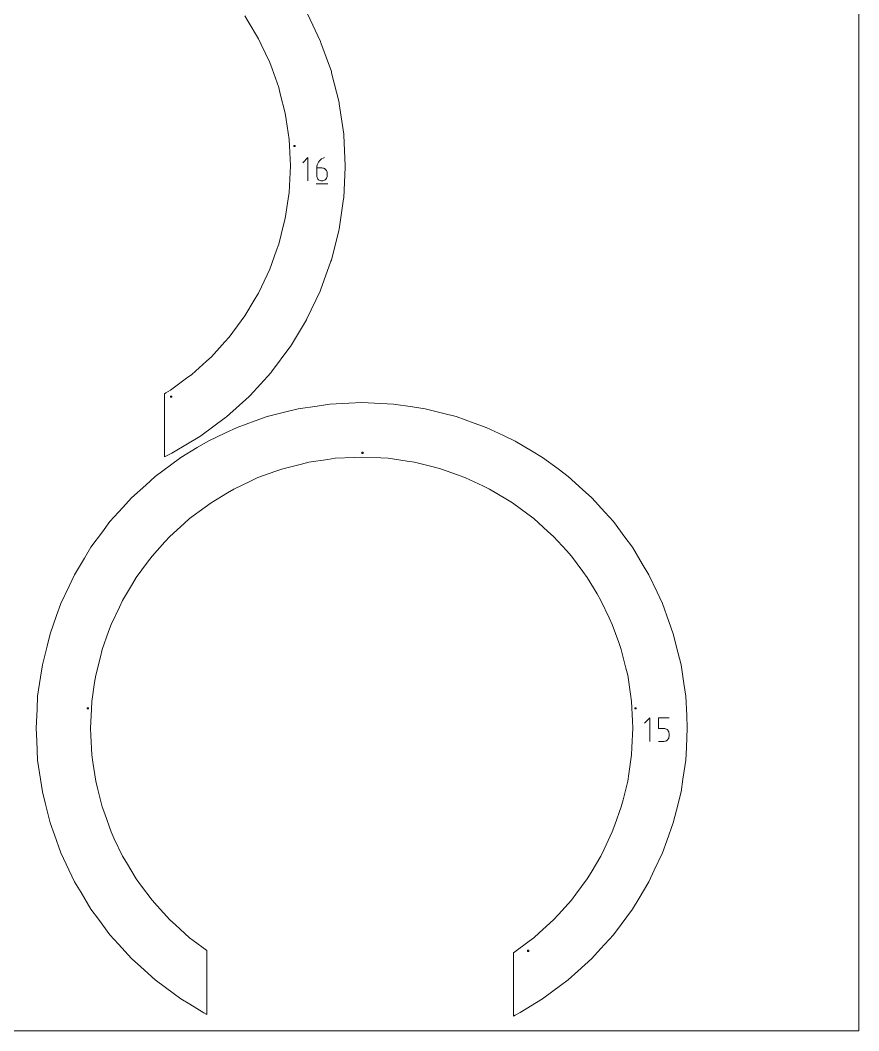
# Model space of a CAD drawing. Header units: centimetres. Extents: x -214 to 137, y -175 to 4.
# Drawn here: x -152.74 to -114.22, y -175.16 to -128.74 of the extents above; entities that cross this region are included whole.
import ezdxf

# ---------------------------------------------------------------- set-up
doc = ezdxf.new("R2010")
doc.units = ezdxf.units.CM
doc.header["$MEASUREMENT"] = 0
doc.layers.add('layer 1', color=7, linetype='Continuous')

msp = doc.modelspace()

# ---------------------------------------------------------------- linework, layer by layer
at = {"layer": 'layer 1', "color": 5, "lineweight": 9}
for points in [[(-114.22072, -175.16373), (-114.22072, -175.16373), (-114.22072, -75.16373), (-114.22072, -75.16373)], [(-142.4184, -128.54629), (-142.4184, -128.54629), (-142.26591, -128.80071), (-142.26591, -128.80071)], [(-138.94079, -129.7233), (-138.94079, -129.7233), (-139.54385, -128.44822), (-139.54385, -128.44822)], [(-142.26591, -128.80071), (-142.26591, -128.80071), (-141.79304, -129.58966), (-141.79304, -129.58966)], [(-141.79304, -129.58966), (-141.79304, -129.58966), (-141.66622, -129.85781), (-141.66622, -129.85781)], [(-141.66622, -129.85781), (-141.66622, -129.85781), (-141.27295, -130.6893), (-141.27295, -130.6893)], [(-138.92271, -129.77382), (-138.92271, -129.77382), (-138.94079, -129.7233), (-138.94079, -129.7233)], [(-138.44754, -131.10187), (-138.44754, -131.10187), (-138.92271, -129.77382), (-138.92271, -129.77382)], [(-141.27295, -130.6893), (-141.27295, -130.6893), (-141.17302, -130.96858), (-141.17302, -130.96858)], [(-141.17302, -130.96858), (-141.17302, -130.96858), (-140.86316, -131.83463), (-140.86316, -131.83463)], [(-138.43451, -131.15391), (-138.43451, -131.15391), (-138.44754, -131.10187), (-138.44754, -131.10187)], [(-138.09178, -132.52214), (-138.09178, -132.52214), (-138.43451, -131.15391), (-138.43451, -131.15391)], [(-140.86316, -131.83463), (-140.86316, -131.83463), (-140.79108, -132.12236), (-140.79108, -132.12236)], [(-140.79108, -132.12236), (-140.79108, -132.12236), (-140.5676, -133.01459), (-140.5676, -133.01459)], [(-138.08391, -132.57522), (-138.08391, -132.57522), (-138.09178, -132.52214), (-138.09178, -132.52214)], [(-137.87696, -133.97044), (-137.87696, -133.97044), (-138.08391, -132.57522), (-138.08391, -132.57522)], [(-140.5676, -133.01459), (-140.5676, -133.01459), (-140.52407, -133.30801), (-140.52407, -133.30801)], [(-140.52407, -133.30801), (-140.52407, -133.30801), (-140.38911, -134.21786), (-140.38911, -134.21786)], [(-137.87433, -134.02403), (-137.87433, -134.02403), (-137.87696, -133.97044), (-137.87696, -133.97044)], [(-137.80512, -135.43284), (-137.80512, -135.43284), (-137.87433, -134.02403), (-137.87433, -134.02403)], [(-140.38911, -134.21786), (-140.38911, -134.21786), (-140.37456, -134.51413), (-140.37456, -134.51413)], [(-140.37456, -134.51413), (-140.37456, -134.51413), (-140.32943, -135.43283), (-140.32943, -135.43283)], [(-140.11667, -134.49238), (-140.11667, -134.49238), (-140.17382, -134.49238), (-140.17382, -134.49238)], [(-140.17382, -134.49238), (-140.17382, -134.49238), (-140.17382, -134.54953), (-140.17382, -134.54953)], [(-140.17382, -134.54953), (-140.17382, -134.54953), (-140.11667, -134.54953), (-140.11667, -134.54953)], [(-140.11667, -134.54953), (-140.11667, -134.54953), (-140.11667, -134.49238), (-140.11667, -134.49238)], [(-140.32943, -135.43283), (-140.32943, -135.43283), (-140.34398, -135.72909), (-140.34398, -135.72909)], [(-137.87697, -136.89522), (-137.87697, -136.89522), (-137.80775, -135.48643), (-137.80775, -135.48643)], [(-137.80775, -135.48643), (-137.80775, -135.48643), (-137.80512, -135.43284), (-137.80512, -135.43284)], [(-140.34398, -135.72909), (-140.34398, -135.72909), (-140.38912, -136.64779), (-140.38912, -136.64779)], [(-140.43265, -136.9412), (-140.43265, -136.9412), (-140.56762, -137.85105), (-140.56762, -137.85105)], [(-140.38912, -136.64779), (-140.38912, -136.64779), (-140.43265, -136.9412), (-140.43265, -136.9412)], [(-137.88484, -136.94829), (-137.88484, -136.94829), (-137.87697, -136.89522), (-137.87697, -136.89522)], [(-138.09181, -138.34352), (-138.09181, -138.34352), (-137.88484, -136.94829), (-137.88484, -136.94829)], [(-140.56762, -137.85105), (-140.56762, -137.85105), (-140.63969, -138.13878), (-140.63969, -138.13878)], [(-140.63969, -138.13878), (-140.63969, -138.13878), (-140.86319, -139.03101), (-140.86319, -139.03101)], [(-138.44757, -139.7638), (-138.44757, -139.7638), (-138.10484, -138.39557), (-138.10484, -138.39557)], [(-138.10484, -138.39557), (-138.10484, -138.39557), (-138.09181, -138.34352), (-138.09181, -138.34352)], [(-140.86319, -139.03101), (-140.86319, -139.03101), (-140.96312, -139.3103), (-140.96312, -139.3103)], [(-140.96312, -139.3103), (-140.96312, -139.3103), (-141.27299, -140.17633), (-141.27299, -140.17633)], [(-141.27299, -140.17633), (-141.27299, -140.17633), (-141.39981, -140.44448), (-141.39981, -140.44448)], [(-138.94083, -141.14235), (-138.94083, -141.14235), (-138.46565, -139.81431), (-138.46565, -139.81431)], [(-138.46565, -139.81431), (-138.46565, -139.81431), (-138.44757, -139.7638), (-138.44757, -139.7638)], [(-141.39981, -140.44448), (-141.39981, -140.44448), (-141.79308, -141.27598), (-141.79308, -141.27598)], [(-141.94558, -141.5304), (-141.94558, -141.5304), (-142.41845, -142.31933), (-142.41845, -142.31933)], [(-141.79308, -141.27598), (-141.79308, -141.27598), (-141.94558, -141.5304), (-141.94558, -141.5304)], [(-139.56684, -142.46593), (-139.56684, -142.46593), (-138.96377, -141.19086), (-138.96377, -141.19086)], [(-138.96377, -141.19086), (-138.96377, -141.19086), (-138.94083, -141.14235), (-138.94083, -141.14235)], [(-142.41845, -142.31933), (-142.41845, -142.31933), (-142.59515, -142.55758), (-142.59515, -142.55758)], [(-140.31957, -143.72178), (-140.31957, -143.72178), (-139.59443, -142.51195), (-139.59443, -142.51195)], [(-139.59443, -142.51195), (-139.59443, -142.51195), (-139.56684, -142.46593), (-139.56684, -142.46593)], [(-142.59515, -142.55758), (-142.59515, -142.55758), (-143.14309, -143.29637), (-143.14309, -143.29637)], [(-143.14309, -143.29637), (-143.14309, -143.29637), (-143.34229, -143.51616), (-143.34229, -143.51616)], [(-143.34229, -143.51616), (-143.34229, -143.51616), (-143.95999, -144.19769), (-143.95999, -144.19769)], [(-141.19177, -144.89779), (-141.19177, -144.89779), (-140.35153, -143.76487), (-140.35153, -143.76487)], [(-140.35153, -143.76487), (-140.35153, -143.76487), (-140.31957, -143.72178), (-140.31957, -143.72178)], [(-143.95999, -144.19769), (-143.95999, -144.19769), (-144.17977, -144.39689), (-144.17977, -144.39689)], [(-144.17977, -144.39689), (-144.17977, -144.39689), (-144.8613, -145.01459), (-144.8613, -145.01459)], [(-145.09956, -145.19129), (-145.09956, -145.19129), (-145.83835, -145.73922), (-145.83835, -145.73922)], [(-144.8613, -145.01459), (-144.8613, -145.01459), (-145.09956, -145.19129), (-145.09956, -145.19129)], [(-142.17503, -145.98265), (-142.17503, -145.98265), (-141.2278, -144.93755), (-141.2278, -144.93755)], [(-141.2278, -144.93755), (-141.2278, -144.93755), (-141.19177, -144.89779), (-141.19177, -144.89779)], [(-145.83835, -145.73922), (-145.83835, -145.73922), (-146.04462, -145.86285), (-146.04462, -145.86285)], [(-146.04462, -145.86285), (-146.04462, -145.86285), (-146.11585, -145.90554), (-146.11585, -145.90554)], [(-146.11585, -145.90554), (-146.11585, -145.90554), (-146.11585, -146.48982), (-146.11585, -146.48982)], [(-145.77771, -146.00643), (-145.77771, -146.00643), (-145.83486, -146.00643), (-145.83486, -146.00643)], [(-145.83486, -146.00643), (-145.83486, -146.00643), (-145.83486, -146.06358), (-145.83486, -146.06358)], [(-145.83486, -146.06358), (-145.83486, -146.06358), (-145.77771, -146.06358), (-145.77771, -146.06358)], [(-145.77771, -146.06358), (-145.77771, -146.06358), (-145.77771, -146.00643), (-145.77771, -146.00643)], [(-143.2599, -146.96591), (-143.2599, -146.96591), (-142.21479, -146.01868), (-142.21479, -146.01868)], [(-142.21479, -146.01868), (-142.21479, -146.01868), (-142.17503, -145.98265), (-142.17503, -145.98265)], [(-146.11585, -146.48982), (-146.11585, -146.48982), (-146.11585, -147.26842), (-146.11585, -147.26842)], [(-139.97105, -146.59402), (-139.97105, -146.59402), (-140.54006, -146.73655), (-140.54006, -146.73655)], [(-139.09941, -146.46472), (-139.09941, -146.46472), (-139.97105, -146.59402), (-139.97105, -146.59402)], [(-138.51917, -146.37865), (-138.51917, -146.37865), (-139.09941, -146.46472), (-139.09941, -146.46472)], [(-137.63905, -146.33542), (-137.63905, -146.33542), (-138.51917, -146.37865), (-138.51917, -146.37865)], [(-137.05316, -146.30663), (-137.05316, -146.30663), (-137.63905, -146.33542), (-137.63905, -146.33542)], [(-136.17299, -146.34988), (-136.17299, -146.34988), (-137.05316, -146.30663), (-137.05316, -146.30663)], [(-135.58706, -146.37866), (-135.58706, -146.37866), (-136.17299, -146.34988), (-136.17299, -146.34988)], [(-134.71543, -146.50796), (-134.71543, -146.50796), (-135.58706, -146.37866), (-135.58706, -146.37866)], [(-134.13519, -146.59404), (-134.13519, -146.59404), (-134.71543, -146.50796), (-134.71543, -146.50796)], [(-133.28043, -146.80815), (-133.28043, -146.80815), (-134.13519, -146.59404), (-134.13519, -146.59404)], [(-144.43591, -147.8381), (-144.43591, -147.8381), (-143.30299, -146.99787), (-143.30299, -146.99787)], [(-143.30299, -146.99787), (-143.30299, -146.99787), (-143.2599, -146.96591), (-143.2599, -146.96591)], [(-141.94713, -147.14828), (-141.94713, -147.14828), (-142.77679, -147.44513), (-142.77679, -147.44513)], [(-141.39483, -146.95066), (-141.39483, -146.95066), (-141.94713, -147.14828), (-141.94713, -147.14828)], [(-140.54006, -146.73655), (-140.54006, -146.73655), (-141.39483, -146.95066), (-141.39483, -146.95066)], [(-132.71142, -146.95068), (-132.71142, -146.95068), (-133.28043, -146.80815), (-133.28043, -146.80815)], [(-131.88176, -147.24755), (-131.88176, -147.24755), (-132.71142, -146.95068), (-132.71142, -146.95068)], [(-146.11585, -147.26842), (-146.11585, -147.26842), (-146.11585, -148.59013), (-146.11585, -148.59013)], [(-142.77679, -147.44513), (-142.77679, -147.44513), (-143.30706, -147.69593), (-143.30706, -147.69593)], [(-131.32946, -147.44517), (-131.32946, -147.44517), (-131.88176, -147.24755), (-131.88176, -147.24755)], [(-130.53288, -147.82192), (-130.53288, -147.82192), (-131.32946, -147.44517), (-131.32946, -147.44517)], [(-145.69177, -148.59083), (-145.69177, -148.59083), (-144.48194, -147.86568), (-144.48194, -147.86568)], [(-144.10363, -148.07268), (-144.10363, -148.07268), (-144.60677, -148.37425), (-144.60677, -148.37425)], [(-144.48194, -147.86568), (-144.48194, -147.86568), (-144.43591, -147.8381), (-144.43591, -147.8381)], [(-143.30706, -147.69593), (-143.30706, -147.69593), (-144.10363, -148.07268), (-144.10363, -148.07268)], [(-130.00262, -148.07272), (-130.00262, -148.07272), (-130.53288, -147.82192), (-130.53288, -147.82192)], [(-129.24681, -148.52574), (-129.24681, -148.52574), (-130.00262, -148.07272), (-130.00262, -148.07272)], [(-144.60677, -148.37425), (-144.60677, -148.37425), (-145.36259, -148.82727), (-145.36259, -148.82727)], [(-128.74368, -148.82731), (-128.74368, -148.82731), (-129.24681, -148.52574), (-129.24681, -148.52574)], [(-146.11585, -148.59013), (-146.11585, -148.59013), (-146.11585, -148.79141), (-146.11585, -148.79141)], [(-146.11585, -148.79141), (-146.11585, -148.79141), (-145.7703, -148.62797), (-145.7703, -148.62797)], [(-145.36259, -148.82727), (-145.36259, -148.82727), (-145.83374, -149.17671), (-145.83374, -149.17671)], [(-145.7703, -148.62797), (-145.7703, -148.62797), (-145.69177, -148.59083), (-145.69177, -148.59083)], [(-139.48332, -149.04598), (-139.48332, -149.04598), (-138.61168, -148.91669), (-138.61168, -148.91669)], [(-138.61168, -148.91669), (-138.61168, -148.91669), (-138.27413, -148.86661), (-138.27413, -148.86661)], [(-138.27413, -148.86661), (-138.27413, -148.86661), (-137.394, -148.82338), (-137.394, -148.82338)], [(-137.394, -148.82338), (-137.394, -148.82338), (-137.05316, -148.80663), (-137.05316, -148.80663)], [(-137.05316, -148.80663), (-137.05316, -148.80663), (-136.17298, -148.84988), (-136.17298, -148.84988)], [(-136.98587, -148.58066), (-136.98587, -148.58066), (-137.04302, -148.58066), (-137.04302, -148.58066)], [(-137.04302, -148.58066), (-137.04302, -148.58066), (-137.04302, -148.63781), (-137.04302, -148.63781)], [(-137.04302, -148.63781), (-137.04302, -148.63781), (-136.98587, -148.63781), (-136.98587, -148.63781)], [(-136.98587, -148.63781), (-136.98587, -148.63781), (-136.98587, -148.58066), (-136.98587, -148.58066)], [(-136.17298, -148.84988), (-136.17298, -148.84988), (-135.83212, -148.86662), (-135.83212, -148.86662)], [(-135.83212, -148.86662), (-135.83212, -148.86662), (-134.96049, -148.99593), (-134.96049, -148.99593)], [(-134.96049, -148.99593), (-134.96049, -148.99593), (-134.62294, -149.046), (-134.62294, -149.046)], [(-128.03592, -149.35223), (-128.03592, -149.35223), (-128.74368, -148.82731), (-128.74368, -148.82731)], [(-145.83374, -149.17671), (-145.83374, -149.17671), (-146.5415, -149.70162), (-146.5415, -149.70162)], [(-141.82008, -149.75484), (-141.82008, -149.75484), (-140.99042, -149.45798), (-140.99042, -149.45798)], [(-140.99042, -149.45798), (-140.99042, -149.45798), (-140.66911, -149.34301), (-140.66911, -149.34301)], [(-140.66911, -149.34301), (-140.66911, -149.34301), (-139.81434, -149.1289), (-139.81434, -149.1289)], [(-139.81434, -149.1289), (-139.81434, -149.1289), (-139.48332, -149.04598), (-139.48332, -149.04598)], [(-134.62294, -149.046), (-134.62294, -149.046), (-133.76816, -149.26011), (-133.76816, -149.26011)], [(-133.76816, -149.26011), (-133.76816, -149.26011), (-133.43714, -149.34303), (-133.43714, -149.34303)], [(-133.43714, -149.34303), (-133.43714, -149.34303), (-132.60748, -149.6399), (-132.60748, -149.6399)], [(-127.56477, -149.70167), (-127.56477, -149.70167), (-128.03592, -149.35223), (-128.03592, -149.35223)], [(-146.5415, -149.70162), (-146.5415, -149.70162), (-146.97614, -150.09555), (-146.97614, -150.09555)], [(-142.92515, -150.27749), (-142.92515, -150.27749), (-142.12857, -149.90074), (-142.12857, -149.90074)], [(-142.12857, -149.90074), (-142.12857, -149.90074), (-141.82008, -149.75484), (-141.82008, -149.75484)], [(-132.60748, -149.6399), (-132.60748, -149.6399), (-132.28618, -149.75487), (-132.28618, -149.75487)], [(-132.28618, -149.75487), (-132.28618, -149.75487), (-131.4896, -150.13162), (-131.4896, -150.13162)], [(-126.91186, -150.29343), (-126.91186, -150.29343), (-127.56477, -149.70167), (-127.56477, -149.70167)], [(-146.97614, -150.09555), (-146.97614, -150.09555), (-147.62905, -150.68731), (-147.62905, -150.68731)], [(-143.21784, -150.45292), (-143.21784, -150.45292), (-142.92515, -150.27749), (-142.92515, -150.27749)], [(-131.4896, -150.13162), (-131.4896, -150.13162), (-131.18112, -150.27752), (-131.18112, -150.27752)], [(-131.18112, -150.27752), (-131.18112, -150.27752), (-130.42531, -150.73055), (-130.42531, -150.73055)], [(-126.47723, -150.68736), (-126.47723, -150.68736), (-126.91186, -150.29343), (-126.91186, -150.29343)], [(-147.62905, -150.68731), (-147.62905, -150.68731), (-148.02298, -151.12195), (-148.02298, -151.12195)], [(-143.97366, -150.90594), (-143.97366, -150.90594), (-143.21784, -150.45292), (-143.21784, -150.45292)], [(-130.42531, -150.73055), (-130.42531, -150.73055), (-130.13261, -150.90598), (-130.13261, -150.90598)], [(-125.88547, -151.34027), (-125.88547, -151.34027), (-126.47723, -150.68736), (-126.47723, -150.68736)], [(-148.02298, -151.12195), (-148.02298, -151.12195), (-148.61474, -151.77486), (-148.61474, -151.77486)], [(-144.95552, -151.63414), (-144.95552, -151.63414), (-144.24775, -151.10922), (-144.24775, -151.10922)], [(-144.24775, -151.10922), (-144.24775, -151.10922), (-143.97366, -150.90594), (-143.97366, -150.90594)], [(-130.13261, -150.90598), (-130.13261, -150.90598), (-129.42485, -151.4309), (-129.42485, -151.4309)], [(-148.61474, -151.77486), (-148.61474, -151.77486), (-148.96418, -152.24601), (-148.96418, -152.24601)], [(-145.20837, -151.86331), (-145.20837, -151.86331), (-144.95552, -151.63414), (-144.95552, -151.63414)], [(-129.42485, -151.4309), (-129.42485, -151.4309), (-129.15076, -151.63418), (-129.15076, -151.63418)], [(-129.15076, -151.63418), (-129.15076, -151.63418), (-128.49785, -152.22595), (-128.49785, -152.22595)], [(-125.49155, -151.77491), (-125.49155, -151.77491), (-125.88547, -151.34027), (-125.88547, -151.34027)], [(-124.96663, -152.48268), (-124.96663, -152.48268), (-125.49155, -151.77491), (-125.49155, -151.77491)], [(-148.96418, -152.24601), (-148.96418, -152.24601), (-149.48909, -152.95377), (-149.48909, -152.95377)], [(-145.86128, -152.45508), (-145.86128, -152.45508), (-145.20837, -151.86331), (-145.20837, -151.86331)], [(-128.49785, -152.22595), (-128.49785, -152.22595), (-128.245, -152.45512), (-128.245, -152.45512)], [(-146.68221, -153.36083), (-146.68221, -153.36083), (-146.09045, -152.70792), (-146.09045, -152.70792)], [(-146.09045, -152.70792), (-146.09045, -152.70792), (-145.86128, -152.45508), (-145.86128, -152.45508)], [(-128.245, -152.45512), (-128.245, -152.45512), (-127.65325, -153.10803), (-127.65325, -153.10803)], [(-124.6172, -152.95383), (-124.6172, -152.95383), (-124.96663, -152.48268), (-124.96663, -152.48268)], [(-149.48909, -152.95377), (-149.48909, -152.95377), (-149.79065, -153.45691), (-149.79065, -153.45691)], [(-127.65325, -153.10803), (-127.65325, -153.10803), (-127.42408, -153.36088), (-127.42408, -153.36088)], [(-124.1642, -153.70964), (-124.1642, -153.70964), (-124.6172, -152.95383), (-124.6172, -152.95383)], [(-149.79065, -153.45691), (-149.79065, -153.45691), (-150.24367, -154.21272), (-150.24367, -154.21272)], [(-147.41042, -154.3427), (-147.41042, -154.3427), (-146.88549, -153.63493), (-146.88549, -153.63493)], [(-146.88549, -153.63493), (-146.88549, -153.63493), (-146.68221, -153.36083), (-146.68221, -153.36083)], [(-127.42408, -153.36088), (-127.42408, -153.36088), (-126.89916, -154.06865), (-126.89916, -154.06865)], [(-126.89916, -154.06865), (-126.89916, -154.06865), (-126.69588, -154.34274), (-126.69588, -154.34274)], [(-123.86263, -154.21278), (-123.86263, -154.21278), (-124.1642, -153.70964), (-124.1642, -153.70964)], [(-150.24367, -154.21272), (-150.24367, -154.21272), (-150.49447, -154.74299), (-150.49447, -154.74299)], [(-147.58585, -154.6354), (-147.58585, -154.6354), (-147.41042, -154.3427), (-147.41042, -154.3427)], [(-126.69588, -154.34274), (-126.69588, -154.34274), (-126.24287, -155.09856), (-126.24287, -155.09856)], [(-123.48588, -155.00935), (-123.48588, -155.00935), (-123.86263, -154.21278), (-123.86263, -154.21278)], [(-150.49447, -154.74299), (-150.49447, -154.74299), (-150.87122, -155.53957), (-150.87122, -155.53957)], [(-148.03886, -155.39121), (-148.03886, -155.39121), (-147.58585, -154.6354), (-147.58585, -154.6354)], [(-123.23508, -155.53962), (-123.23508, -155.53962), (-123.48588, -155.00935), (-123.48588, -155.00935)], [(-148.18477, -155.6997), (-148.18477, -155.6997), (-148.03886, -155.39121), (-148.03886, -155.39121)], [(-126.24287, -155.09856), (-126.24287, -155.09856), (-126.06744, -155.39126), (-126.06744, -155.39126)], [(-126.06744, -155.39126), (-126.06744, -155.39126), (-125.69069, -156.18783), (-125.69069, -156.18783)], [(-150.87122, -155.53957), (-150.87122, -155.53957), (-151.06884, -156.09187), (-151.06884, -156.09187)], [(-148.56152, -156.49628), (-148.56152, -156.49628), (-148.18477, -155.6997), (-148.18477, -155.6997)], [(-122.93823, -156.36929), (-122.93823, -156.36929), (-123.23508, -155.53962), (-123.23508, -155.53962)], [(-151.06884, -156.09187), (-151.06884, -156.09187), (-151.3657, -156.92154), (-151.3657, -156.92154)], [(-125.69069, -156.18783), (-125.69069, -156.18783), (-125.54478, -156.49632), (-125.54478, -156.49632)], [(-122.74062, -156.92159), (-122.74062, -156.92159), (-122.93823, -156.36929), (-122.93823, -156.36929)], [(-148.97335, -157.64725), (-148.97335, -157.64725), (-148.67649, -156.81758), (-148.67649, -156.81758)], [(-148.67649, -156.81758), (-148.67649, -156.81758), (-148.56152, -156.49628), (-148.56152, -156.49628)], [(-125.54478, -156.49632), (-125.54478, -156.49632), (-125.24793, -157.32599), (-125.24793, -157.32599)], [(-151.3657, -156.92154), (-151.3657, -156.92154), (-151.50823, -157.49055), (-151.50823, -157.49055)], [(-125.24793, -157.32599), (-125.24793, -157.32599), (-125.13297, -157.64729), (-125.13297, -157.64729)], [(-122.52651, -157.77636), (-122.52651, -157.77636), (-122.74062, -156.92159), (-122.74062, -156.92159)], [(-151.50823, -157.49055), (-151.50823, -157.49055), (-151.72233, -158.34532), (-151.72233, -158.34532)], [(-149.05626, -157.97827), (-149.05626, -157.97827), (-148.97335, -157.64725), (-148.97335, -157.64725)], [(-125.13297, -157.64729), (-125.13297, -157.64729), (-124.91887, -158.50206), (-124.91887, -158.50206)], [(-122.38398, -158.34537), (-122.38398, -158.34537), (-122.52651, -157.77636), (-122.52651, -157.77636)], [(-149.27037, -158.83304), (-149.27037, -158.83304), (-149.05626, -157.97827), (-149.05626, -157.97827)], [(-151.72233, -158.34532), (-151.72233, -158.34532), (-151.8084, -158.92556), (-151.8084, -158.92556)], [(-124.91887, -158.50206), (-124.91887, -158.50206), (-124.83595, -158.83308), (-124.83595, -158.83308)], [(-122.2547, -159.21701), (-122.2547, -159.21701), (-122.38398, -158.34537), (-122.38398, -158.34537)], [(-151.8084, -158.92556), (-151.8084, -158.92556), (-151.9377, -159.79719), (-151.9377, -159.79719)], [(-149.44974, -160.04223), (-149.44974, -160.04223), (-149.32044, -159.17059), (-149.32044, -159.17059)], [(-149.32044, -159.17059), (-149.32044, -159.17059), (-149.27037, -158.83304), (-149.27037, -158.83304)], [(-124.83595, -158.83308), (-124.83595, -158.83308), (-124.70666, -159.70472), (-124.70666, -159.70472)], [(-122.16863, -159.79724), (-122.16863, -159.79724), (-122.2547, -159.21701), (-122.2547, -159.21701)], [(-151.9377, -159.79719), (-151.9377, -159.79719), (-151.96648, -160.38308), (-151.96648, -160.38308)], [(-149.46648, -160.38307), (-149.46648, -160.38307), (-149.44974, -160.04223), (-149.44974, -160.04223)], [(-124.70666, -159.70472), (-124.70666, -159.70472), (-124.65659, -160.04228), (-124.65659, -160.04228)], [(-124.65659, -160.04228), (-124.65659, -160.04228), (-124.61335, -160.9224), (-124.61335, -160.9224)], [(-122.12539, -160.67736), (-122.12539, -160.67736), (-122.16863, -159.79724), (-122.16863, -159.79724)], [(-151.96648, -160.38308), (-151.96648, -160.38308), (-152.00972, -161.2632), (-152.00972, -161.2632)], [(-149.60421, -160.32279), (-149.60421, -160.32279), (-149.66136, -160.32279), (-149.66136, -160.32279)], [(-149.66136, -160.32279), (-149.66136, -160.32279), (-149.66136, -160.37994), (-149.66136, -160.37994)], [(-149.66136, -160.37994), (-149.66136, -160.37994), (-149.60421, -160.37994), (-149.60421, -160.37994)], [(-149.60421, -160.37994), (-149.60421, -160.37994), (-149.60421, -160.32279), (-149.60421, -160.32279)], [(-149.50972, -161.2632), (-149.50972, -161.2632), (-149.46648, -160.38307), (-149.46648, -160.38307)], [(-124.44497, -160.32279), (-124.44497, -160.32279), (-124.50212, -160.32279), (-124.50212, -160.32279)], [(-124.50212, -160.32279), (-124.50212, -160.32279), (-124.50212, -160.37994), (-124.50212, -160.37994)], [(-124.50212, -160.37994), (-124.50212, -160.37994), (-124.44497, -160.37994), (-124.44497, -160.37994)], [(-124.44497, -160.37994), (-124.44497, -160.37994), (-124.44497, -160.32279), (-124.44497, -160.32279)], [(-124.61335, -160.9224), (-124.61335, -160.9224), (-124.59661, -161.26324), (-124.59661, -161.26324)], [(-122.09661, -161.26325), (-122.09661, -161.26325), (-122.12539, -160.67736), (-122.12539, -160.67736)], [(-152.00972, -161.2632), (-152.00972, -161.2632), (-151.98093, -161.84908), (-151.98093, -161.84908)], [(-149.49297, -161.60403), (-149.49297, -161.60403), (-149.50972, -161.2632), (-149.50972, -161.2632)], [(-124.59661, -161.26324), (-124.59661, -161.26324), (-124.63985, -162.14335), (-124.63985, -162.14335)], [(-122.13985, -162.14336), (-122.13985, -162.14336), (-122.09661, -161.26325), (-122.09661, -161.26325)], [(-151.98093, -161.84908), (-151.98093, -161.84908), (-151.9377, -162.7292), (-151.9377, -162.7292)], [(-149.44974, -162.48415), (-149.44974, -162.48415), (-149.49297, -161.60403), (-149.49297, -161.60403)], [(-124.63985, -162.14335), (-124.63985, -162.14335), (-124.6566, -162.48419), (-124.6566, -162.48419)], [(-122.16864, -162.72924), (-122.16864, -162.72924), (-122.13985, -162.14336), (-122.13985, -162.14336)], [(-151.9377, -162.7292), (-151.9377, -162.7292), (-151.85163, -163.30944), (-151.85163, -163.30944)], [(-149.39966, -162.8217), (-149.39966, -162.8217), (-149.44974, -162.48415), (-149.44974, -162.48415)], [(-149.27037, -163.69335), (-149.27037, -163.69335), (-149.39966, -162.8217), (-149.39966, -162.8217)], [(-124.6566, -162.48419), (-124.6566, -162.48419), (-124.7859, -163.35583), (-124.7859, -163.35583)], [(-122.29793, -163.60087), (-122.29793, -163.60087), (-122.16864, -162.72924), (-122.16864, -162.72924)], [(-151.85163, -163.30944), (-151.85163, -163.30944), (-151.72233, -164.18107), (-151.72233, -164.18107)], [(-124.7859, -163.35583), (-124.7859, -163.35583), (-124.83597, -163.69338), (-124.83597, -163.69338)], [(-149.18745, -164.02437), (-149.18745, -164.02437), (-149.27037, -163.69335), (-149.27037, -163.69335)], [(-124.83597, -163.69338), (-124.83597, -163.69338), (-125.05008, -164.54815), (-125.05008, -164.54815)], [(-122.384, -164.18111), (-122.384, -164.18111), (-122.29793, -163.60087), (-122.29793, -163.60087)], [(-151.72233, -164.18107), (-151.72233, -164.18107), (-151.5798, -164.75008), (-151.5798, -164.75008)], [(-148.97334, -164.87915), (-148.97334, -164.87915), (-149.18745, -164.02437), (-149.18745, -164.02437)], [(-122.59812, -165.03588), (-122.59812, -165.03588), (-122.384, -164.18111), (-122.384, -164.18111)], [(-151.5798, -164.75008), (-151.5798, -164.75008), (-151.36569, -165.60485), (-151.36569, -165.60485)], [(-125.05008, -164.54815), (-125.05008, -164.54815), (-125.133, -164.87917), (-125.133, -164.87917)], [(-148.85838, -165.20044), (-148.85838, -165.20044), (-148.97334, -164.87915), (-148.97334, -164.87915)], [(-148.56151, -166.03011), (-148.56151, -166.03011), (-148.85838, -165.20044), (-148.85838, -165.20044)], [(-125.133, -164.87917), (-125.133, -164.87917), (-125.42986, -165.70884), (-125.42986, -165.70884)], [(-122.74065, -165.60489), (-122.74065, -165.60489), (-122.59812, -165.03588), (-122.59812, -165.03588)], [(-151.36569, -165.60485), (-151.36569, -165.60485), (-151.16807, -166.15715), (-151.16807, -166.15715)], [(-125.42986, -165.70884), (-125.42986, -165.70884), (-125.54482, -166.03013), (-125.54482, -166.03013)], [(-123.03751, -166.43455), (-123.03751, -166.43455), (-122.74065, -165.60489), (-122.74065, -165.60489)], [(-151.16807, -166.15715), (-151.16807, -166.15715), (-150.87122, -166.98682), (-150.87122, -166.98682)], [(-148.41561, -166.3386), (-148.41561, -166.3386), (-148.56151, -166.03011), (-148.56151, -166.03011)], [(-125.54482, -166.03013), (-125.54482, -166.03013), (-125.92158, -166.82671), (-125.92158, -166.82671)], [(-148.03886, -167.13518), (-148.03886, -167.13518), (-148.41561, -166.3386), (-148.41561, -166.3386)], [(-123.23512, -166.98685), (-123.23512, -166.98685), (-123.03751, -166.43455), (-123.03751, -166.43455)], [(-150.87122, -166.98682), (-150.87122, -166.98682), (-150.62041, -167.51709), (-150.62041, -167.51709)], [(-125.92158, -166.82671), (-125.92158, -166.82671), (-126.06748, -167.1352), (-126.06748, -167.1352)], [(-123.61188, -167.78342), (-123.61188, -167.78342), (-123.23512, -166.98685), (-123.23512, -166.98685)], [(-150.62041, -167.51709), (-150.62041, -167.51709), (-150.24366, -168.31366), (-150.24366, -168.31366)], [(-147.86342, -167.42788), (-147.86342, -167.42788), (-148.03886, -167.13518), (-148.03886, -167.13518)], [(-147.41041, -168.18369), (-147.41041, -168.18369), (-147.86342, -167.42788), (-147.86342, -167.42788)], [(-126.06748, -167.1352), (-126.06748, -167.1352), (-126.5205, -167.891), (-126.5205, -167.891)], [(-126.5205, -167.891), (-126.5205, -167.891), (-126.69593, -168.1837), (-126.69593, -168.1837)], [(-123.86268, -168.31369), (-123.86268, -168.31369), (-123.61188, -167.78342), (-123.61188, -167.78342)], [(-150.24366, -168.31366), (-150.24366, -168.31366), (-149.94209, -168.8168), (-149.94209, -168.8168)], [(-147.20712, -168.45778), (-147.20712, -168.45778), (-147.41041, -168.18369), (-147.41041, -168.18369)], [(-146.6822, -169.16555), (-146.6822, -169.16555), (-147.20712, -168.45778), (-147.20712, -168.45778)], [(-126.69593, -168.1837), (-126.69593, -168.1837), (-127.22086, -168.89147), (-127.22086, -168.89147)], [(-124.31569, -169.0695), (-124.31569, -169.0695), (-123.86268, -168.31369), (-123.86268, -168.31369)], [(-149.94209, -168.8168), (-149.94209, -168.8168), (-149.48908, -169.57262), (-149.48908, -169.57262)], [(-127.22086, -168.89147), (-127.22086, -168.89147), (-127.42414, -169.16556), (-127.42414, -169.16556)], [(-146.45303, -169.41839), (-146.45303, -169.41839), (-146.6822, -169.16555), (-146.6822, -169.16555)], [(-145.86127, -170.0713), (-145.86127, -170.0713), (-146.45303, -169.41839), (-146.45303, -169.41839)], [(-127.42414, -169.16556), (-127.42414, -169.16556), (-128.01591, -169.81847), (-128.01591, -169.81847)], [(-124.61726, -169.57264), (-124.61726, -169.57264), (-124.31569, -169.0695), (-124.31569, -169.0695)], [(-149.48908, -169.57262), (-149.48908, -169.57262), (-149.13965, -170.04377), (-149.13965, -170.04377)], [(-128.01591, -169.81847), (-128.01591, -169.81847), (-128.24507, -170.07132), (-128.24507, -170.07132)], [(-125.14218, -170.2804), (-125.14218, -170.2804), (-124.61726, -169.57264), (-124.61726, -169.57264)], [(-149.13965, -170.04377), (-149.13965, -170.04377), (-148.61473, -170.75153), (-148.61473, -170.75153)], [(-145.60843, -170.30047), (-145.60843, -170.30047), (-145.86127, -170.0713), (-145.86127, -170.0713)], [(-144.95551, -170.89224), (-144.95551, -170.89224), (-145.60843, -170.30047), (-145.60843, -170.30047)], [(-128.24507, -170.07132), (-128.24507, -170.07132), (-128.89798, -170.66308), (-128.89798, -170.66308)], [(-125.49162, -170.75155), (-125.49162, -170.75155), (-125.14218, -170.2804), (-125.14218, -170.2804)], [(-148.61473, -170.75153), (-148.61473, -170.75153), (-148.2208, -171.18617), (-148.2208, -171.18617)], [(-128.89798, -170.66308), (-128.89798, -170.66308), (-129.15083, -170.89225), (-129.15083, -170.89225)], [(-126.08337, -171.40446), (-126.08337, -171.40446), (-125.49162, -170.75155), (-125.49162, -170.75155)], [(-148.2208, -171.18617), (-148.2208, -171.18617), (-147.62904, -171.83908), (-147.62904, -171.83908)], [(-144.79664, -171.01006), (-144.79664, -171.01006), (-144.95551, -170.89224), (-144.95551, -170.89224)], [(-144.17328, -171.47238), (-144.17328, -171.47238), (-144.79664, -171.01006), (-144.79664, -171.01006)], [(-129.3603, -171.0476), (-129.3603, -171.0476), (-130.07462, -171.57738), (-130.07462, -171.57738)], [(-129.15083, -170.89225), (-129.15083, -170.89225), (-129.3603, -171.0476), (-129.3603, -171.0476)], [(-144.17328, -172.13238), (-144.17328, -172.13238), (-144.17328, -171.47238), (-144.17328, -171.47238)], [(-130.07462, -171.57738), (-130.07462, -171.57738), (-130.07462, -171.83325), (-130.07462, -171.83325)], [(-129.3738, -171.45956), (-129.3738, -171.45956), (-129.43095, -171.45956), (-129.43095, -171.45956)], [(-129.43095, -171.45956), (-129.43095, -171.45956), (-129.43095, -171.51671), (-129.43095, -171.51671)], [(-129.43095, -171.51671), (-129.43095, -171.51671), (-129.3738, -171.51671), (-129.3738, -171.51671)], [(-129.3738, -171.51671), (-129.3738, -171.51671), (-129.3738, -171.45956), (-129.3738, -171.45956)], [(-126.4773, -171.83909), (-126.4773, -171.83909), (-126.08337, -171.40446), (-126.08337, -171.40446)], [(-147.62904, -171.83908), (-147.62904, -171.83908), (-147.1944, -172.23301), (-147.1944, -172.23301)], [(-144.17328, -173.09883), (-144.17328, -173.09883), (-144.17328, -172.13238), (-144.17328, -172.13238)], [(-130.07462, -171.83325), (-130.07462, -171.83325), (-130.07462, -172.18838), (-130.07462, -172.18838)], [(-130.07462, -172.18838), (-130.07462, -172.18838), (-130.07462, -173.09883), (-130.07462, -173.09883)], [(-127.13021, -172.43085), (-127.13021, -172.43085), (-126.4773, -171.83909), (-126.4773, -171.83909)], [(-147.1944, -172.23301), (-147.1944, -172.23301), (-146.54149, -172.82477), (-146.54149, -172.82477)], [(-127.56485, -172.82478), (-127.56485, -172.82478), (-127.13021, -172.43085), (-127.13021, -172.43085)], [(-146.54149, -172.82477), (-146.54149, -172.82477), (-146.07034, -173.1742), (-146.07034, -173.1742)], [(-144.17328, -173.84194), (-144.17328, -173.84194), (-144.17328, -173.09883), (-144.17328, -173.09883)], [(-130.07462, -173.09883), (-130.07462, -173.09883), (-130.07462, -173.87598), (-130.07462, -173.87598)], [(-128.27261, -173.34969), (-128.27261, -173.34969), (-127.56485, -172.82478), (-127.56485, -172.82478)], [(-146.07034, -173.1742), (-146.07034, -173.1742), (-145.36257, -173.69911), (-145.36257, -173.69911)], [(-128.74377, -173.69912), (-128.74377, -173.69912), (-128.27261, -173.34969), (-128.27261, -173.34969)], [(-145.36257, -173.69911), (-145.36257, -173.69911), (-144.94788, -173.94767), (-144.94788, -173.94767)], [(-144.94788, -173.94767), (-144.94788, -173.94767), (-144.30397, -174.33361), (-144.30397, -174.33361)], [(-144.17328, -174.41194), (-144.17328, -174.41194), (-144.17328, -173.84194), (-144.17328, -173.84194)], [(-130.07462, -173.87598), (-130.07462, -173.87598), (-130.07462, -174.48771), (-130.07462, -174.48771)], [(-129.7749, -174.31715), (-129.7749, -174.31715), (-128.74377, -173.69912), (-128.74377, -173.69912)], [(-144.30397, -174.33361), (-144.30397, -174.33361), (-144.17328, -174.41194), (-144.17328, -174.41194)], [(-130.07462, -174.48771), (-130.07462, -174.48771), (-130.00271, -174.45369), (-130.00271, -174.45369)], [(-130.00271, -174.45369), (-130.00271, -174.45369), (-129.7749, -174.31715), (-129.7749, -174.31715)], [(-214.22072, -175.16373), (-214.22072, -175.16373), (-114.22072, -175.16373), (-114.22072, -175.16373)]]:
    msp.add_open_spline(points, degree=3, dxfattribs=at)
at = {"layer": 'layer 1', "color": 1, "lineweight": 9}
for points in [[(-139.52318, -135.04763), (-139.52318, -135.04763), (-139.76202, -135.28654), (-139.76202, -135.28654)], [(-139.52318, -136.12196), (-139.52318, -136.12196), (-139.52318, -135.04763), (-139.52318, -135.04763)], [(-138.83033, -135.07326), (-138.83033, -135.07326), (-138.89304, -135.10778), (-138.89304, -135.10778)], [(-138.76198, -135.04763), (-138.76198, -135.04763), (-138.83033, -135.07326), (-138.83033, -135.07326)], [(-139.11506, -135.45343), (-139.11506, -135.45343), (-139.12034, -135.52605), (-139.12034, -135.52605)], [(-139.12034, -135.52605), (-139.12034, -135.52605), (-139.12034, -135.88312), (-139.12034, -135.88312)], [(-138.88177, -135.52605), (-138.88177, -135.52605), (-139.12034, -135.52605), (-139.12034, -135.52605)], [(-139.09964, -135.38366), (-139.09964, -135.38366), (-139.11506, -135.45343), (-139.11506, -135.45343)], [(-139.07473, -135.3176), (-139.07473, -135.3176), (-139.09964, -135.38366), (-139.09964, -135.38366)], [(-139.04097, -135.25612), (-139.04097, -135.25612), (-139.07473, -135.3176), (-139.07473, -135.3176)], [(-138.99901, -135.20008), (-138.99901, -135.20008), (-139.04097, -135.25612), (-139.04097, -135.25612)], [(-138.94948, -135.15035), (-138.94948, -135.15035), (-138.99901, -135.20008), (-138.99901, -135.20008)], [(-138.89304, -135.10778), (-138.89304, -135.10778), (-138.94948, -135.15035), (-138.94948, -135.15035)], [(-138.83887, -135.52988), (-138.83887, -135.52988), (-138.88177, -135.52605), (-138.88177, -135.52605)], [(-138.79849, -135.54092), (-138.79849, -135.54092), (-138.83887, -135.52988), (-138.83887, -135.52988)], [(-138.76132, -135.55851), (-138.76132, -135.55851), (-138.79849, -135.54092), (-138.79849, -135.54092)], [(-139.12034, -135.88312), (-139.12034, -135.88312), (-139.11649, -135.92604), (-139.11649, -135.92604)], [(-139.11649, -135.92604), (-139.11649, -135.92604), (-139.10539, -135.96644), (-139.10539, -135.96644)], [(-139.10539, -135.96644), (-139.10539, -135.96644), (-139.08772, -136.00364), (-139.08772, -136.00364)], [(-139.08772, -136.00364), (-139.08772, -136.00364), (-139.06415, -136.03698), (-139.06415, -136.03698)], [(-138.72803, -135.58198), (-138.72803, -135.58198), (-138.76132, -135.55851), (-138.76132, -135.55851)], [(-138.69928, -135.61067), (-138.69928, -135.61067), (-138.72803, -135.58198), (-138.72803, -135.58198)], [(-138.67576, -135.64392), (-138.67576, -135.64392), (-138.69928, -135.61067), (-138.69928, -135.61067)], [(-138.69928, -136.03698), (-138.69928, -136.03698), (-138.67576, -136.00364), (-138.67576, -136.00364)], [(-138.65812, -135.68104), (-138.65812, -135.68104), (-138.67576, -135.64392), (-138.67576, -135.64392)], [(-138.67576, -136.00364), (-138.67576, -136.00364), (-138.65812, -135.96644), (-138.65812, -135.96644)], [(-138.64705, -135.72138), (-138.64705, -135.72138), (-138.65812, -135.68104), (-138.65812, -135.68104)], [(-138.65812, -135.96644), (-138.65812, -135.96644), (-138.64705, -135.92604), (-138.64705, -135.92604)], [(-138.64321, -135.76428), (-138.64321, -135.76428), (-138.64705, -135.72138), (-138.64705, -135.72138)], [(-138.64705, -135.92604), (-138.64705, -135.92604), (-138.64321, -135.88312), (-138.64321, -135.88312)], [(-138.64321, -135.88312), (-138.64321, -135.88312), (-138.64321, -135.76428), (-138.64321, -135.76428)], [(-139.15022, -136.25625), (-139.15022, -136.25625), (-138.61306, -136.25625), (-138.61306, -136.25625)], [(-139.06415, -136.03698), (-139.06415, -136.03698), (-139.03538, -136.06577), (-139.03538, -136.06577)], [(-139.03538, -136.06577), (-139.03538, -136.06577), (-139.00207, -136.08934), (-139.00207, -136.08934)], [(-139.00207, -136.08934), (-139.00207, -136.08934), (-138.96492, -136.10701), (-138.96492, -136.10701)], [(-138.96492, -136.10701), (-138.96492, -136.10701), (-138.92459, -136.11811), (-138.92459, -136.11811)], [(-138.92459, -136.11811), (-138.92459, -136.11811), (-138.88177, -136.12196), (-138.88177, -136.12196)], [(-138.88177, -136.12196), (-138.88177, -136.12196), (-138.83887, -136.11811), (-138.83887, -136.11811)], [(-138.83887, -136.11811), (-138.83887, -136.11811), (-138.79849, -136.10701), (-138.79849, -136.10701)], [(-138.79849, -136.10701), (-138.79849, -136.10701), (-138.76132, -136.08934), (-138.76132, -136.08934)], [(-138.76132, -136.08934), (-138.76132, -136.08934), (-138.72803, -136.06577), (-138.72803, -136.06577)], [(-138.72803, -136.06577), (-138.72803, -136.06577), (-138.69928, -136.03698), (-138.69928, -136.03698)], [(-123.81891, -160.79356), (-123.81891, -160.79356), (-124.05834, -161.03305), (-124.05834, -161.03305)], [(-123.81891, -161.87054), (-123.81891, -161.87054), (-123.81891, -160.79356), (-123.81891, -160.79356)], [(-123.41508, -161.27315), (-123.41508, -161.27315), (-123.41508, -160.79356), (-123.41508, -160.79356)], [(-123.41508, -160.79356), (-123.41508, -160.79356), (-122.93676, -160.79356), (-122.93676, -160.79356)], [(-123.17592, -161.27315), (-123.17592, -161.27315), (-123.41508, -161.27315), (-123.41508, -161.27315)], [(-123.13298, -161.27699), (-123.13298, -161.27699), (-123.17592, -161.27315), (-123.17592, -161.27315)], [(-123.09254, -161.28806), (-123.09254, -161.28806), (-123.13298, -161.27699), (-123.13298, -161.27699)], [(-123.05529, -161.3057), (-123.05529, -161.3057), (-123.09254, -161.28806), (-123.09254, -161.28806)], [(-123.02191, -161.32923), (-123.02191, -161.32923), (-123.05529, -161.3057), (-123.05529, -161.3057)], [(-122.99307, -161.35799), (-122.99307, -161.35799), (-123.02191, -161.32923), (-123.02191, -161.32923)], [(-122.96946, -161.39131), (-122.96946, -161.39131), (-122.99307, -161.35799), (-122.99307, -161.35799)], [(-122.95175, -161.42853), (-122.95175, -161.42853), (-122.96946, -161.39131), (-122.96946, -161.39131)], [(-122.94062, -161.46897), (-122.94062, -161.46897), (-122.95175, -161.42853), (-122.95175, -161.42853)], [(-122.93676, -161.51197), (-122.93676, -161.51197), (-122.94062, -161.46897), (-122.94062, -161.46897)], [(-122.93676, -161.63111), (-122.93676, -161.63111), (-122.93676, -161.51197), (-122.93676, -161.51197)], [(-123.41508, -161.87054), (-123.41508, -161.87054), (-123.17592, -161.87054), (-123.17592, -161.87054)], [(-123.17592, -161.87054), (-123.17592, -161.87054), (-123.133, -161.86668), (-123.133, -161.86668)], [(-123.133, -161.86668), (-123.133, -161.86668), (-123.09257, -161.85555), (-123.09257, -161.85555)], [(-123.09257, -161.85555), (-123.09257, -161.85555), (-123.05532, -161.83784), (-123.05532, -161.83784)], [(-123.05532, -161.83784), (-123.05532, -161.83784), (-123.02194, -161.81421), (-123.02194, -161.81421)], [(-123.02194, -161.81421), (-123.02194, -161.81421), (-122.99309, -161.78535), (-122.99309, -161.78535)], [(-122.99309, -161.78535), (-122.99309, -161.78535), (-122.96947, -161.75193), (-122.96947, -161.75193)], [(-122.96947, -161.75193), (-122.96947, -161.75193), (-122.95176, -161.71463), (-122.95176, -161.71463)], [(-122.95176, -161.71463), (-122.95176, -161.71463), (-122.94063, -161.67413), (-122.94063, -161.67413)], [(-122.94063, -161.67413), (-122.94063, -161.67413), (-122.93676, -161.63111), (-122.93676, -161.63111)]]:
    msp.add_open_spline(points, degree=3, dxfattribs=at)

doc.saveas('drawing.dxf')
